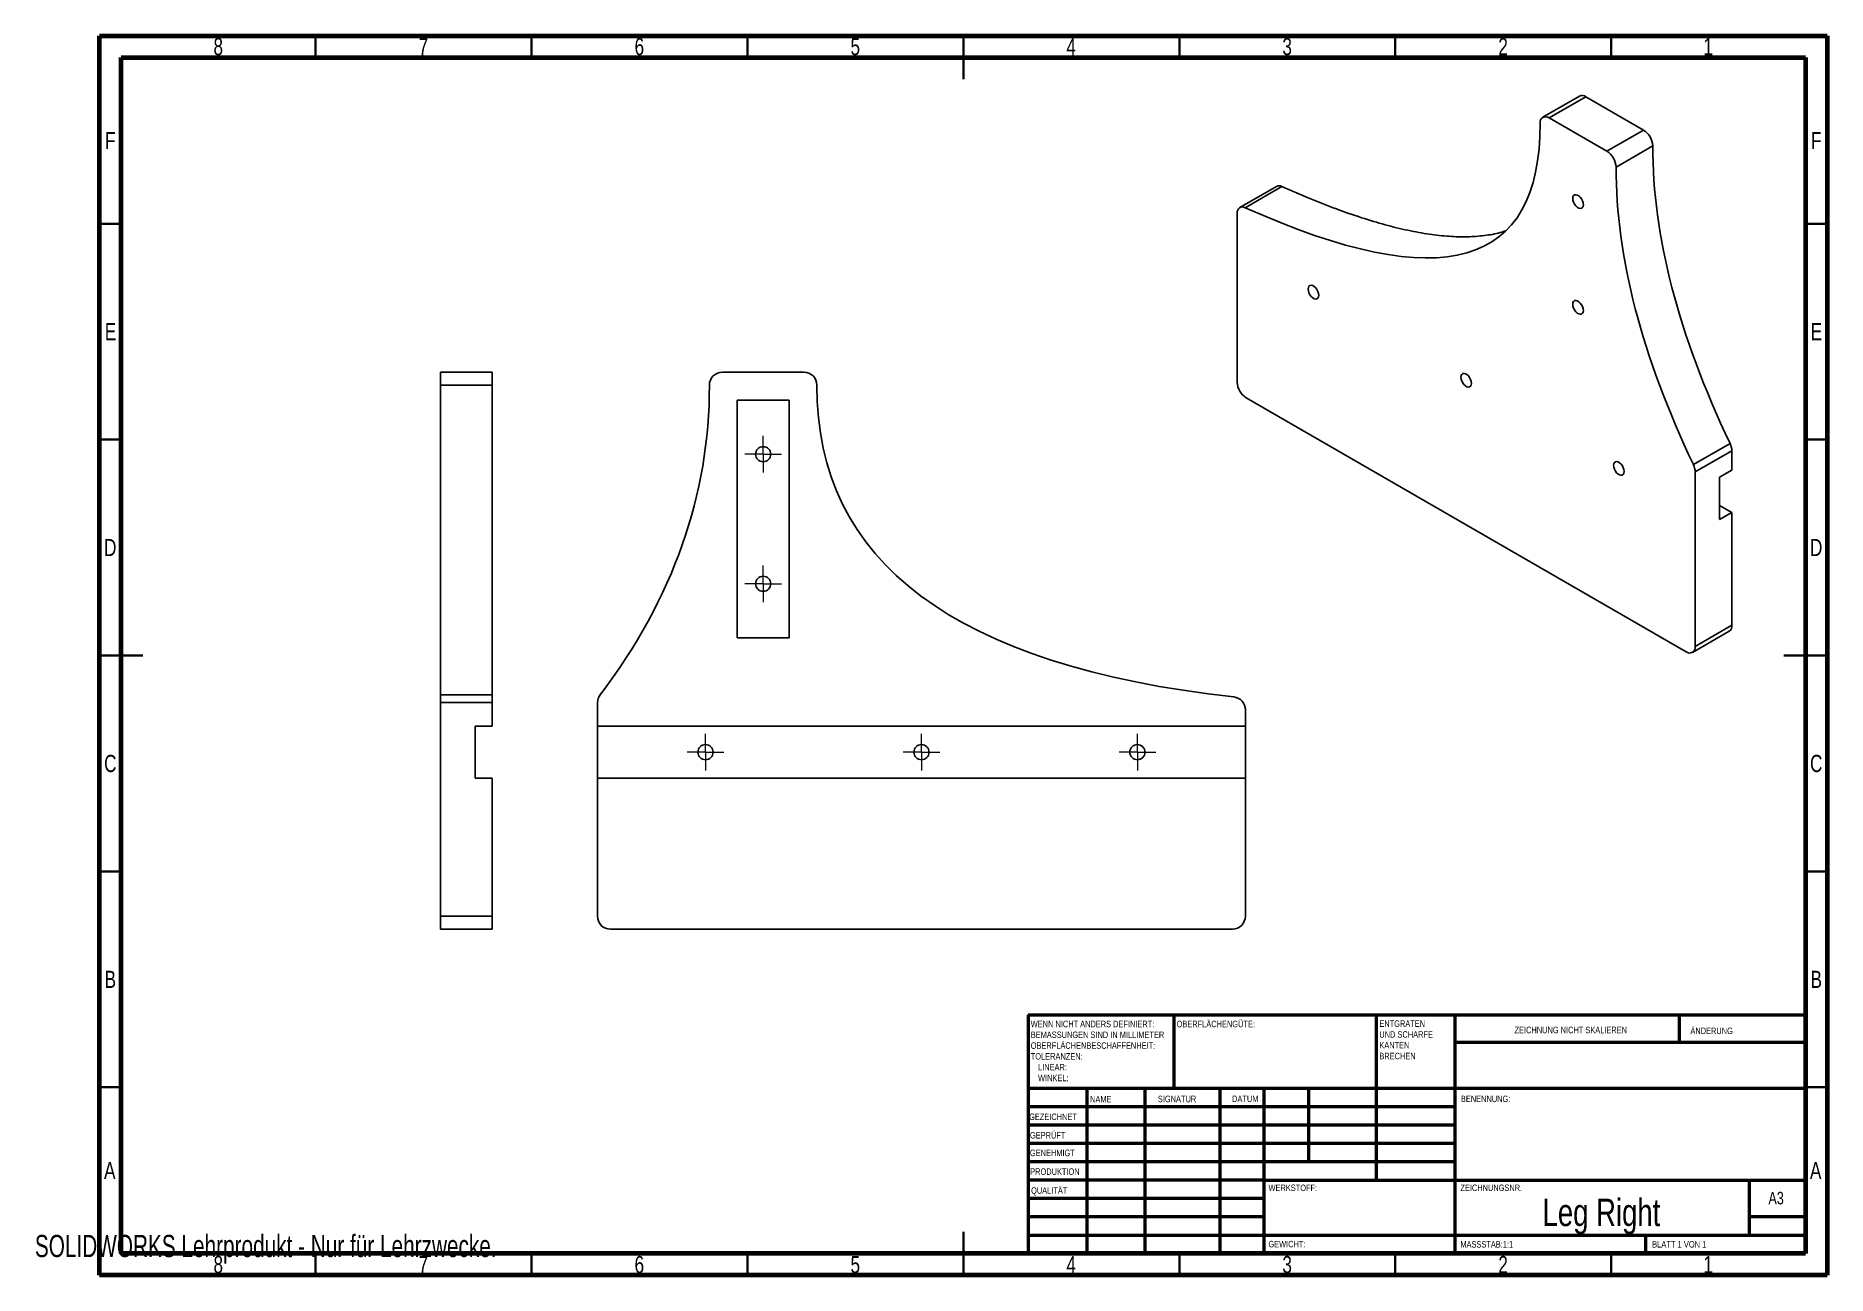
# Model space of a CAD drawing. Header units: millimetres. Extents: x 0 to 415, y 5 to 292.
import ezdxf

# ---------------------------------------------------------------- set-up
doc = ezdxf.new("R2010")
doc.units = ezdxf.units.MM
doc.styles.add('SLDTEXTSTYLE0', font='TXT', dxfattribs={"width": 0.75})
doc.styles.add('SLDTEXTSTYLE1', font='TXT', dxfattribs={"width": 0.692308})
doc.styles.add('SLDTEXTSTYLE2', font='TXT', dxfattribs={"width": 0.7})

# ---------------------------------------------------------------- blocks, each defined once
blk = doc.blocks.new('SW_NOTE_0')
at = {"color": 0, "linetype": 'Continuous', "lineweight": 0, "char_height": 1.5, "attachment_point": 1, "style": 'SLDTEXTSTYLE0'}
for s, insert in [('ENTGRATEN', (0, 1.93)), ('UND SCHARFE', (0, -0.57)), ('KANTEN', (0, -3.07)), ('BRECHEN', (0, -5.57))]:
    blk.add_mtext(s, dxfattribs=dict(at, insert=insert))
blk = doc.blocks.new('SW_NOTE_0_1')
at = {"color": 0, "linetype": 'Continuous', "lineweight": 0, "char_height": 1.5, "attachment_point": 1, "style": 'SLDTEXTSTYLE0'}
for s, insert in [('WENN NICHT ANDERS DEFINIERT:', (0, 1.93)), ('OBERFLÄCHENBESCHAFFENHEIT:', (0, -3.07)), ('BEMASSUNGEN SIND IN MILLIMETER', (0, -0.57)), ('TOLERANZEN:', (0, -5.57)), ('LINEAR:', (1.69, -8.07)), ('WINKEL:', (1.69, -10.57))]:
    blk.add_mtext(s, dxfattribs=dict(at, insert=insert))
blk = doc.blocks.new('SW_CENTERMARKSYMBOL_0')
at = {"color": 0, "linetype": 'Continuous', "lineweight": 18}
for p, q in [((0, 2.5), (0, 4.25)), ((-2.5, 0), (-4.25, 0)), ((0, 0), (-2.5, 0)), ((0, 0), (0, 2.5)), ((0, 0), (0, -2.5)), ((0, 0), (2.5, 0)), ((2.5, 0), (4.25, 0)), ((0, -2.5), (0, -4.25))]:
    blk.add_line(p, q, dxfattribs=at)
blk = doc.blocks.new('SW_CENTERMARKSYMBOL_1')
at = {"color": 0, "linetype": 'Continuous', "lineweight": 18}
for p, q in [((0, 2.5), (0, 4.25)), ((-2.5, 0), (-4.25, 0)), ((0, 0), (-2.5, 0)), ((0, 0), (0, 2.5)), ((0, 0), (0, -2.5)), ((0, 0), (2.5, 0)), ((2.5, 0), (4.25, 0)), ((0, -2.5), (0, -4.25))]:
    blk.add_line(p, q, dxfattribs=at)
blk = doc.blocks.new('SW_CENTERMARKSYMBOL_2')
at = {"color": 0, "linetype": 'Continuous', "lineweight": 18}
for p, q in [((0, 2.5), (0, 4.25)), ((-2.5, 0), (-4.25, 0)), ((0, 0), (-2.5, 0)), ((0, 0), (0, 2.5)), ((0, 0), (0, -2.5)), ((0, 0), (2.5, 0)), ((2.5, 0), (4.25, 0)), ((0, -2.5), (0, -4.25))]:
    blk.add_line(p, q, dxfattribs=at)
blk = doc.blocks.new('SW_CENTERMARKSYMBOL_3')
at = {"color": 0, "linetype": 'Continuous', "lineweight": 18}
for p, q in [((0, 2.5), (0, 4.25)), ((-2.5, 0), (-4.25, 0)), ((0, 0), (-2.5, 0)), ((0, 0), (0, 2.5)), ((0, 0), (0, -2.5)), ((0, 0), (2.5, 0)), ((2.5, 0), (4.25, 0)), ((0, -2.5), (0, -4.25))]:
    blk.add_line(p, q, dxfattribs=at)
blk = doc.blocks.new('SW_CENTERMARKSYMBOL_4')
at = {"color": 0, "linetype": 'Continuous', "lineweight": 18}
for p, q in [((0, 2.5), (0, 4.25)), ((-2.5, 0), (-4.25, 0)), ((0, 0), (-2.5, 0)), ((0, 0), (0, 2.5)), ((0, 0), (0, -2.5)), ((0, 0), (2.5, 0)), ((2.5, 0), (4.25, 0)), ((0, -2.5), (0, -4.25))]:
    blk.add_line(p, q, dxfattribs=at)

msp = doc.modelspace()

# ---------------------------------------------------------------- linework, layer by layer
at = {"color": 7, "linetype": 'Continuous', "lineweight": 70}
for p, q in [((15, 5), (15, 292)), ((15, 292), (415, 292)), ((415, 292), (415, 5)), ((20, 10), (20, 287)), ((20, 287), (410, 287)), ((410, 287), (410, 10)), ((410, 10), (20, 10)), ((415, 5), (15, 5))]:
    msp.add_line(p, q, dxfattribs=at)
at = {"color": 7, "linetype": 'Continuous', "lineweight": 35}
for p, q in [((65, 287), (65, 292)), ((115, 287), (115, 292)), ((165, 287), (165, 292)), ((215, 292), (215, 282)), ((215, 287), (215, 292)), ((265, 287), (265, 292)), ((315, 287), (315, 292)), ((365, 287), (365, 292)), ((20, 248.5), (15, 248.5)), ((410, 248.5), (415, 248.5)), ((20, 198.5), (15, 198.5)), ((410, 198.5), (415, 198.5)), ((15, 148.5), (25, 148.5)), ((20, 148.5), (15, 148.5)), ((415, 148.5), (405, 148.5)), ((410, 148.5), (415, 148.5)), ((20, 98.5), (15, 98.5)), ((410, 98.5), (415, 98.5)), ((20, 48.5), (15, 48.5)), ((410, 48.5), (415, 48.5)), ((215, 5), (215, 15)), ((65, 10), (65, 5)), ((115, 10), (115, 5)), ((165, 10), (165, 5)), ((215, 10), (215, 5)), ((265, 10), (265, 5)), ((315, 10), (315, 5)), ((365, 10), (365, 5))]:
    msp.add_line(p, q, dxfattribs=at)
at = {"color": 7, "linetype": 'Continuous', "lineweight": 25}
for p, q in [((357.63, 278.03), (349.15, 273.13)), ((359.13, 277.88), (350.65, 272.98)), ((359.13, 277.88), (372.49, 270.17)), ((350.65, 272.98), (364, 265.27)), ((364, 265.27), (372.49, 270.17)), ((374.61, 266.49), (366.12, 261.59)), ((287.48, 257.13), (279, 252.23)), ((288.75, 257.1), (280.26, 252.2)), ((278.38, 211.82), (278.38, 250.85)), ((93.92, 214.11), (105.92, 214.11)), ((93.92, 211.1), (93.92, 214.11)), ((105.92, 214.11), (105.92, 211.1)), ((178.07, 214.11), (159.18, 214.11)), ((105.92, 211.1), (93.92, 211.1)), ((174.64, 207.61), (162.64, 207.61)), ((162.64, 207.61), (162.64, 152.61)), ((174.64, 207.61), (174.64, 152.61)), ((382.32, 149.36), (280.5, 208.15)), ((384.01, 192.72), (392.5, 197.62)), ((392.93, 195.9), (384.44, 191)), ((392.93, 195.9), (392.93, 191.42)), ((384.44, 191), (384.44, 150.59)), ((390.1, 189.78), (392.93, 191.42)), ((390.1, 189.78), (390.1, 179.98)), ((390.1, 183.25), (392.93, 181.62)), ((390.1, 179.98), (392.93, 181.62)), ((392.93, 181.62), (392.93, 155.49)), ((383.82, 149.22), (392.31, 154.11)), ((384.44, 150.59), (392.93, 155.49)), ((174.64, 152.61), (162.64, 152.61)), ((93.92, 139.41), (105.92, 139.41)), ((93.92, 137.6), (93.92, 139.41)), ((105.92, 137.6), (93.92, 137.6)), ((93.92, 137.6), (93.92, 88.11)), ((105.92, 139.41), (105.92, 137.6)), ((105.92, 137.6), (105.92, 132.11)), ((130.28, 137.6), (130.28, 132.11)), ((280.28, 132.11), (280.28, 135.91)), ((101.92, 132.11), (105.92, 132.11)), ((101.92, 132.11), (101.92, 120.11)), ((280.28, 132.11), (130.28, 132.11)), ((130.28, 132.11), (130.28, 120.11)), ((280.28, 132.11), (280.28, 120.11)), ((101.92, 120.11), (105.92, 120.11)), ((105.92, 120.11), (105.92, 88.11)), ((130.28, 120.11), (130.28, 88.11)), ((280.28, 120.11), (130.28, 120.11)), ((280.28, 88.11), (280.28, 120.11)), ((93.92, 88.11), (105.92, 88.11)), ((93.92, 85.11), (93.92, 88.11)), ((105.92, 88.11), (105.92, 85.11)), ((105.92, 85.11), (93.92, 85.11)), ((133.28, 85.11), (277.28, 85.11))]:
    msp.add_line(p, q, dxfattribs=at)
at = {"color": 7, "linetype": 'Continuous', "lineweight": 50}
for p, q in [((230, 65.25), (410, 65.25)), ((230, 65.25), (230, 10)), ((263.8, 48.25), (263.8, 65.25)), ((310.6, 65.25), (310.6, 27)), ((328.8, 65.25), (328.8, 10)), ((380.8, 58.88), (380.8, 65.25)), ((410, 58.88), (328.8, 58.88)), ((410, 48.25), (230, 48.25)), ((243.6, 48.25), (243.6, 10)), ((256.99, 48.25), (256.99, 10)), ((274.4, 48.25), (274.4, 10)), ((284.6, 10), (284.6, 48.25)), ((295, 31.25), (295, 48.25)), ((328.8, 44), (230, 44)), ((328.8, 39.75), (230, 39.75)), ((328.8, 35.5), (230, 35.5)), ((328.8, 31.25), (230, 31.25)), ((284.6, 27), (230, 27)), ((284.6, 27), (410, 27)), ((397, 14.25), (397, 27)), ((284.6, 22.75), (230, 22.75)), ((284.6, 18.5), (230, 18.5)), ((410, 18.5), (397, 18.5)), ((230, 14.25), (410, 14.25)), ((373, 10), (373, 14.25))]:
    msp.add_line(p, q, dxfattribs=at)
at = {"color": 7, "linetype": 'Continuous', "lineweight": 25, "flags": 128}
for points in [[(358.55, 252.9), (358.5, 253.34), (358.36, 253.79), (358.13, 254.23), (357.83, 254.62), (357.49, 254.93), (357.14, 255.13), (356.8, 255.21), (356.51, 255.17), (356.28, 254.99), (356.13, 254.71), (356.08, 254.33), (356.13, 253.9), (356.28, 253.45), (356.51, 253.01), (356.8, 252.61), (357.14, 252.31), (357.49, 252.1), (357.83, 252.02), (358.13, 252.07), (358.36, 252.24), (358.5, 252.53), (358.55, 252.9)], [(280.26, 252.2), (279.88, 252.33), (279.52, 252.37), (279.2, 252.32), (278.92, 252.18), (278.69, 251.95), (278.52, 251.65), (278.41, 251.28), (278.38, 250.85)], [(297.29, 231.93), (297.24, 232.36), (297.09, 232.82), (296.86, 233.26), (296.57, 233.65), (296.23, 233.96), (295.88, 234.16), (295.54, 234.24), (295.24, 234.19), (295.01, 234.02), (294.87, 233.73), (294.82, 233.36), (294.87, 232.93), (295.01, 232.47), (295.24, 232.03), (295.54, 231.64), (295.88, 231.33), (296.23, 231.13), (296.57, 231.05), (296.86, 231.1), (297.09, 231.27), (297.24, 231.56), (297.29, 231.93)], [(358.55, 228.41), (358.5, 228.84), (358.36, 229.29), (358.13, 229.73), (357.83, 230.12), (357.49, 230.43), (357.14, 230.64), (356.8, 230.72), (356.51, 230.67), (356.28, 230.5), (356.13, 230.21), (356.08, 229.84), (356.13, 229.4), (356.28, 228.95), (356.51, 228.51), (356.8, 228.12), (357.14, 227.81), (357.49, 227.61), (357.83, 227.53), (358.13, 227.57), (358.36, 227.75), (358.5, 228.03), (358.55, 228.41)], [(332.65, 211.52), (332.6, 211.95), (332.45, 212.4), (332.22, 212.85), (331.92, 213.24), (331.58, 213.55), (331.23, 213.75), (330.89, 213.83), (330.6, 213.78), (330.37, 213.61), (330.22, 213.32), (330.17, 212.95), (330.22, 212.52), (330.37, 212.06), (330.6, 211.62), (330.89, 211.23), (331.23, 210.92), (331.58, 210.72), (331.92, 210.64), (332.22, 210.69), (332.45, 210.86), (332.6, 211.15), (332.65, 211.52)], [(368, 191.11), (367.95, 191.54), (367.8, 191.99), (367.57, 192.44), (367.28, 192.83), (366.94, 193.14), (366.59, 193.34), (366.25, 193.42), (365.95, 193.37), (365.72, 193.2), (365.58, 192.91), (365.53, 192.54), (365.58, 192.11), (365.72, 191.65), (365.95, 191.21), (366.25, 190.82), (366.59, 190.51), (366.94, 190.31), (367.28, 190.23), (367.57, 190.28), (367.8, 190.45), (367.95, 190.74), (368, 191.11)]]:
    msp.add_lwpolyline(points, dxfattribs=at)
at = {"color": 7, "linetype": 'Continuous', "lineweight": 25}
for centre in [(168.64, 195.11), (168.64, 165.11), (155.28, 126.11), (205.28, 126.11), (255.28, 126.11)]:
    msp.add_circle(centre, 1.75, dxfattribs=at)
for centre, radius, start, end in [((358.25, 276.66), 1.51, 54.37, 114.3195), ((349.82, 271.97), 1.31, 50.8459, 189.5158), ((370, 266.29), 4.61, 2.5264, 57.4007), ((361.52, 261.39), 4.61, 2.5264, 57.4007), ((288.09, 255.9), 1.37, 61.1719, 116.2878), ((159.18, 211.11), 3, 90, 180.1262), ((178.07, 211.11), 3, 359.7974, 90), ((282.98, 212.03), 4.61, 182.6055, 237.3945), ((388.81, 195.79), 4.12, 1.5166, 26.4431), ((380.32, 190.89), 4.12, 1.5166, 26.4431), ((391.5, 155.31), 1.44, 304.0564, 7.2558), ((383.15, 150.38), 1.31, 230.7967, 9.214), ((133.28, 137.6), 3, 142.8826, 180), ((277.28, 135.91), 3, 0, 83.6464), ((133.28, 88.11), 3, 180, 270), ((277.28, 88.11), 3, 270, 0)]:
    msp.add_arc(centre, radius, start, end, dxfattribs=at)
for points in [[(348.53, 271.75), (348.63, 238.25), (325.87, 231.73), (280.26, 252.2)], [(374.61, 266.49), (374.57, 245.74), (380.53, 222.79), (392.5, 197.62)], [(366.12, 261.59), (366.08, 240.85), (372.05, 217.89), (384.01, 192.72)], [(93.92, 211.1), (93.92, 185.67), (93.92, 161.77), (93.92, 139.41)], [(105.92, 211.1), (105.92, 185.67), (105.92, 161.77), (105.92, 139.41)], [(156.18, 211.1), (156.24, 185.67), (147.8, 161.77), (130.88, 139.41)], [(181.07, 211.1), (180.92, 170.15), (213.1, 146.08), (277.61, 138.89)]]:
    msp.add_open_spline(points, degree=3, dxfattribs=at)
msp.add_open_spline([(340.52, 246.84), (340.11, 246.7), (338.57, 246.17), (335.64, 245.7), (331.71, 245.39), (327.42, 245.51), (322.81, 246.02), (317.87, 246.92), (312.62, 248.21), (307.09, 249.87), (301.26, 251.9), (295.12, 254.3), (290.9, 256.15), (288.75, 257.1)], degree=3, knots=[0, 0, 0, 0, 0.02842, 0.106852, 0.18879, 0.274633, 0.364728, 0.459374, 0.558832, 0.661413, 0.769033, 0.881849, 1, 1, 1, 1], dxfattribs=at)

# ---------------------------------------------------------------- block references
at = {"color": 7, "linetype": 'Continuous', "lineweight": 0}
for name, p in [('SW_CENTERMARKSYMBOL_3', (168.64, 195.11)), ('SW_CENTERMARKSYMBOL_4', (168.64, 165.11)), ('SW_CENTERMARKSYMBOL_1', (155.28, 126.11)), ('SW_CENTERMARKSYMBOL_0', (205.28, 126.11)), ('SW_CENTERMARKSYMBOL_2', (255.28, 126.11)), ('SW_NOTE_0_1', (230.59, 61.99)), ('SW_NOTE_0', (311.31, 62.07))]:
    msp.add_blockref(name, p, dxfattribs=at)

# ---------------------------------------------------------------- texts
for s, insert, char_height, attachment_point, style in [('8', (42.46, 291.49), 3.97, 2, 'SLDTEXTSTYLE0'), ('7', (89.96, 291.49), 3.97, 2, 'SLDTEXTSTYLE0'), ('6', (139.96, 291.49), 3.97, 2, 'SLDTEXTSTYLE0'), ('5', (189.96, 291.49), 3.97, 2, 'SLDTEXTSTYLE0'), ('4', (239.96, 291.49), 3.97, 2, 'SLDTEXTSTYLE0'), ('3', (289.96, 291.49), 3.97, 2, 'SLDTEXTSTYLE0'), ('2', (339.96, 291.49), 3.97, 2, 'SLDTEXTSTYLE0'), ('1', (387.46, 291.49), 3.97, 2, 'SLDTEXTSTYLE0'), ('F', (17.46, 269.74), 3.97, 2, 'SLDTEXTSTYLE0'), ('F', (412.46, 269.74), 3.97, 2, 'SLDTEXTSTYLE0'), ('E', (17.51, 225.49), 3.97, 2, 'SLDTEXTSTYLE0'), ('E', (412.51, 225.49), 3.97, 2, 'SLDTEXTSTYLE0'), ('D', (17.45, 175.49), 3.97, 2, 'SLDTEXTSTYLE0'), ('D', (412.45, 175.49), 3.97, 2, 'SLDTEXTSTYLE0'), ('C', (17.46, 125.49), 3.97, 2, 'SLDTEXTSTYLE0'), ('C', (412.46, 125.49), 3.97, 2, 'SLDTEXTSTYLE0'), ('B', (17.47, 75.49), 3.97, 2, 'SLDTEXTSTYLE0'), ('B', (412.47, 75.49), 3.97, 2, 'SLDTEXTSTYLE0'), ('OBERFLÄCHENGÜTE:', (264.37, 63.92), 1.5, 1, 'SLDTEXTSTYLE0'), ('ZEICHNUNG NICHT SKALIEREN', (342.61, 62.53), 1.5, 1, 'SLDTEXTSTYLE0'), ('ÄNDERUNG', (383.33, 62.33), 1.5, 1, 'SLDTEXTSTYLE0'), ('NAME', (244.32, 46.5), 1.5, 1, 'SLDTEXTSTYLE0'), ('SIGNATUR', (260.03, 46.56), 1.5, 1, 'SLDTEXTSTYLE0'), ('DATUM', (277.21, 46.58), 1.5, 1, 'SLDTEXTSTYLE0'), ('BENENNUNG:', (330.2, 46.58), 1.5, 1, 'SLDTEXTSTYLE0'), ('GEZEICHNET', (230.21, 42.43), 1.5, 1, 'SLDTEXTSTYLE0'), ('GEPRÜFT', (230.41, 38.15), 1.5, 1, 'SLDTEXTSTYLE0'), ('GENEHMIGT', (230.4, 34.06), 1.5, 1, 'SLDTEXTSTYLE0'), ('A', (17.34, 31.24), 3.97, 2, 'SLDTEXTSTYLE0'), ('PRODUKTION', (230.46, 29.73), 1.5, 1, 'SLDTEXTSTYLE0'), ('A', (412.34, 31.24), 3.97, 2, 'SLDTEXTSTYLE0'), ('QUALITÄT', (230.67, 25.35), 1.5, 1, 'SLDTEXTSTYLE0'), ('WERKSTOFF:', (285.65, 25.99), 1.5, 1, 'SLDTEXTSTYLE0'), ('ZEICHNUNGSNR.', (330.07, 25.99), 1.5, 1, 'SLDTEXTSTYLE0'), ('Leg Right', (362.73, 22.71), 6.35, 2, 'SLDTEXTSTYLE0'), ('A3', (401.39, 24.3), 2.91, 1, 'SLDTEXTSTYLE0'), ('GEWICHT:', (285.62, 12.95), 1.499, 1, 'SLDTEXTSTYLE0'), ('MASSSTAB:1:1', (330.07, 12.9), 1.5, 1, 'SLDTEXTSTYLE0'), ('BLATT 1 VON 1', (374.48, 12.9), 1.5, 1, 'SLDTEXTSTYLE1'), ('8', (42.46, 9.44), 3.97, 2, 'SLDTEXTSTYLE0'), ('7', (89.96, 9.44), 3.97, 2, 'SLDTEXTSTYLE0'), ('6', (139.96, 9.44), 3.97, 2, 'SLDTEXTSTYLE0'), ('5', (189.96, 9.44), 3.97, 2, 'SLDTEXTSTYLE0'), ('4', (239.96, 9.44), 3.97, 2, 'SLDTEXTSTYLE0'), ('3', (289.96, 9.44), 3.97, 2, 'SLDTEXTSTYLE0'), ('2', (339.96, 9.44), 3.97, 2, 'SLDTEXTSTYLE0'), ('1', (387.46, 9.44), 3.97, 2, 'SLDTEXTSTYLE0')]:
    msp.add_mtext(s, dxfattribs=dict(at, insert=insert, char_height=char_height, attachment_point=attachment_point, style=style))
at = {"color": 7, "linetype": 'Continuous', "insert": (0, 14.33), "char_height": 5.1381, "attachment_point": 1, "style": 'SLDTEXTSTYLE2'}
msp.add_mtext('SOLIDWORKS Lehrprodukt - Nur für Lehrzwecke.', dxfattribs=at)

doc.saveas('drawing.dxf')
